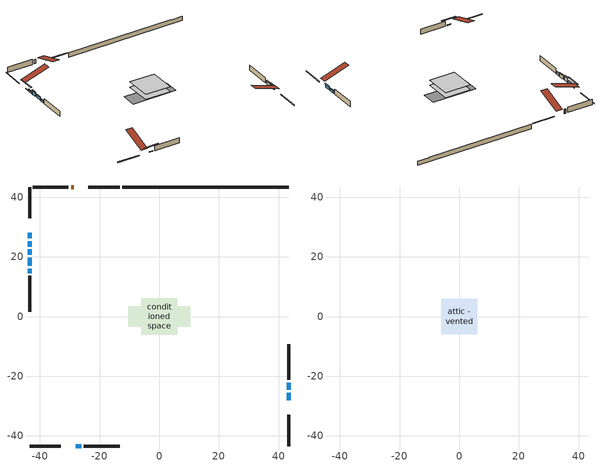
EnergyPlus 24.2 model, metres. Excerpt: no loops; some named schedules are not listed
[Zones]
conditioned space
 floor adiabatic (AdiabaticFloorConstruction): -6.03,-6.03 -6.03,6.03 6.03,6.03 6.03,-6.03 z0.45
 floor foundation (Slab1 construction): -10.47,-3.48 -10.47,3.48 10.47,3.48 10.47,-3.48 z-1.68
 wall outside (RimJoist1 construction): -13.3,43.41 -23.76,43.41 / -43.41,-43.41 -32.95,-43.41 / -43.41,43.41 -43.41,32.95 / 43.41,-43.41 43.41,-32.95 z0.45:0.75
 wall outside (AdiabaticWallConstruction 1): -28.72,43.41 -29.58,43.41 z0.45:2.48
 wall outside (AdiabaticWallConstruction): 43.41,-27.99 43.41,-25.55 / -43.41,19.72 -43.41,16.97 z0.45:1.97; -27.99,-43.41 -26.16,-43.41 / -43.41,27.99 -43.41,26.16 z0.45:0.76; 43.41,-24.63 43.41,-22.19 z0.45:1.67; -43.41,25.24 -43.41,23.4 / -43.41,16.05 -43.41,14.52 z0.45:1.37; -43.41,22.48 -43.41,20.65 z0.45:2.48
 wall outside (Wall1 construction): -30.5,43.41 -42.48,43.41 / -25.23,-43.41 -13.26,-43.41 / -43.41,13.59 -43.41,1.62 / 43.41,-21.26 43.41,-9.28 z0.45:2.89
 wall foundation (FoundationWall1 construction): -12.37,43.41,-1.68 -12.37,43.41,0.45 37.83,43.41,0.45 37.83,43.41,0.25 43.41,43.41,0.25 43.41,43.41,-1.68
 window (WindowConstruction): 43.41,-27.99 43.41,-25.55 z0.45:1.97
 window (WindowConstruction 6): -27.99,-43.41 -26.16,-43.41 z0.45:0.75
 window (WindowConstruction 7): -43.41,27.99 -43.41,26.16 z0.45:0.75
 window (WindowConstruction 1): 43.41,-24.62 43.41,-22.19 z0.45:1.67
 window (WindowConstruction 2): -43.41,25.23 -43.41,23.41 z0.45:1.36
 window (WindowConstruction 3): -43.41,22.48 -43.41,20.65 z0.45:2.48
 window (WindowConstruction 4): -43.41,19.72 -43.41,16.98 z0.45:1.97
 window (WindowConstruction 5): -43.41,16.05 -43.41,14.52 z0.45:1.36
 door (Door): -28.72,43.41 -29.57,43.41 z0.45:2.48
 ceiling adiabatic (AdiabaticFloorConstruction): 6.03,-6.03 6.03,6.03 -6.03,6.03 -6.03,-6.03 z0.45
attic - vented
 floor to conditioned space (Floor1 construction Reversed): -6.03,-6.03 -6.03,6.03 6.03,6.03 6.03,-6.03 z2.89
 roof outside (Roof1 construction): -27.79,43.41,2.89 -27.79,31.65,6.81 -24.69,31.65,6.81 -24.69,43.41,2.89; -28.92,-43.41,2.89 -28.92,-31.65,6.81 -32.02,-31.65,6.81 -32.02,-43.41,2.89; -43.41,28.92,2.89 -31.65,28.92,6.81 -31.65,32.02,6.81 -43.41,32.02,2.89; 43.41,-28.92,2.89 31.65,-28.92,6.81 31.65,-32.02,6.81 43.41,-32.02,2.89
shading: 43.41,-25.35 43.41,-28.19 43.82,-28.19 43.82,-25.35 z2.18; -23.52,-43.41 -30.63,-43.41 -30.63,-43.82 -23.52,-43.82 z3.39; -43.41,23.52 -43.41,30.63 -43.82,30.63 -43.82,23.52 z3.39; 43.41,-21.99 43.41,-24.83 43.82,-24.83 43.82,-21.99 z1.87; -43.41,23.2 -43.41,25.44 -43.82,25.44 -43.82,23.2 z1.57; -43.41,20.45 -43.41,22.68 -43.82,22.68 -43.82,20.45 z2.68; -43.41,16.77 -43.41,19.92 -43.82,19.92 -43.82,16.77 z2.18; -43.41,14.32 -43.41,16.25 -43.82,16.25 -43.82,14.32 z1.57
[Building]
Building 1: Terrain=Suburbs
[Site:Location]
Erieau AUT_ON: Latitude {deg}=42.25; Longitude {deg}=-81.9; Time Zone {hr}=-5; Elevation {m}=178; Keep Site Location Information=Yes
[Site:GroundTemperature:Shallow]
5.2292, 3.30147, 3.1471, 4.0619, 7.73432, 11.3896, 14.5586, 16.5661, 16.7366, 15.1039, 12.0157, 8.47254
[Site:WaterMainsTemperature]
Calculation Method=Schedule; Temperature Schedule=mains temperature schedule
[Material] Roughness=Rough; Thermal Absorptance=0.9
Name | Thickness {m} | Conductivity {W/m-K} | Density {kg/m3} | Specific Heat {J/kg-K} | Solar Absorptance | Visible Absorptance
asphalt or fiberglass shingles | 0.00635 | 0.162714 | 1121.4 | 1465.45 | 0.4 | 0.4
ceiling loosefill ins | 0.169333 | 0.0480833 | 16.02 | 1046.75 | 0.7 | 0.7
ceiling stud and cavity | 0.1397 | 0.203428 | 65.682 | 1177.47 | 0.7 | 0.7
concrete 4.0 in. | 0.1016 | 1.803125 | 2242.8 | 837.4 | 0.7 | 0.7
concrete 8.0 in. | 0.2032 | 1.803125 | 2242.8 | 837.4 | 0.7 | 0.7
door material | 0.04445 | 0.053851 | 512.64 | 1214.23 | 0.7 | 0.7
floor covering | 0.0127 | 0.0433444 | 54.468 | 1339.84 | 0.6 | 0.6
floor rigid ins; wall rigid ins | 0.512978 | 0.029427 | 32.04 | 1214.23 | 0.7 | 0.7
floor stud and cavity | 0.1397 | 1.75129 | 37.0049 | 1207.88 | 0.7 | 0.7
furniture material conditioned space 1 | 0.1524 | 0.115458 | 640.8 | 1214.23 | 0.6 | 0.6
gypsum board | 0.0127 | 0.160291 | 801 | 837.4 | 0.6 | 0.6
osb sheathing 0.5 in. | 0.0127 | 0.115458 | 512.64 | 1214.23 | 0.7 | 0.7
osb sheathing 0.75 in. | 0.01905 | 0.115458 | 512.64 | 1214.23 | 0.7 | 0.7
osb sheathing 2.0 in. | 0.0508 | 0.115458 | 512.64 | 1214.23 | 0.7 | 0.7
rim joist stud and cavity | 0.0508 | 0.859146 | 125.044 | 1163.47 | 0.6 | 0.6
wall stud and cavity | 0.1397 | 0.0803833 | 139.0536 | 1170.24 | 0.7 | 0.7
wall stud and cavity 1 | 0.0889 | 0.380278 | 52.3479 | 1209.89 | 0.7 | 0.7
wall stud and cavity 2 | 0.0889 | 0.391764 | 83.0341 | 1211.67 | 0.7 | 0.7
wood siding | 0.0254 | 0.102417 | 544.68 | 1172.36 | 0.4 | 0.4
wood siding 1; wood siding 2; wood siding 3 | 0.0254 | 0.102417 | 544.68 | 1172.36 | 0.7 | 0.7
[WindowMaterial:SimpleGlazingSystem]
Name | U-Factor {W/m2-K} | Solar Heat Gain Coefficient
WindowMaterial | 2.91111 | 0.68
WindowMaterial 1 | 2.92076 | 0.67
WindowMaterial 2 | 2.95029 | 0.64
WindowMaterial 3 | 2.97584 | 0.59
WindowMaterial 4 | 2.88272 | 0.7
WindowMaterial 5 | 2.927009 | 0.66
WindowMaterial 6 | 3.063281 | 0.52
[Construction]
AdiabaticFloorConstruction: floor stud and cavity, floor rigid ins, osb sheathing 0.75 in., floor covering
AdiabaticWallConstruction: wood siding 2, wall rigid ins, wall stud and cavity 1, gypsum board
AdiabaticWallConstruction 1: wood siding 3, wall rigid ins, wall stud and cavity 1, gypsum board
Door: door material
Floor1 construction Reversed: gypsum board, ceiling stud and cavity, ceiling loosefill ins
FoundationWall1 construction: concrete 8.0 in.
furniture construction conditioned space 1: furniture material conditioned space 1
PartitionWallConstruction: gypsum board, wall stud and cavity 2, gypsum board
RimJoist1 construction: wood siding 1, osb sheathing 2.0 in., rim joist stud and cavity
Roof1 construction: asphalt or fiberglass shingles
Slab1 construction: concrete 4.0 in.
Wall1 construction: wood siding, osb sheathing 0.5 in., wall stud and cavity, gypsum board
WindowConstruction: WindowMaterial
WindowConstruction 1: WindowMaterial 1
WindowConstruction 2: WindowMaterial 2
WindowConstruction 3: WindowMaterial 3
WindowConstruction 4: WindowMaterial 4
WindowConstruction 5: WindowMaterial 5
WindowConstruction 6; WindowConstruction 7: WindowMaterial 6
[Zone] Multiplier=1; Part of Total Floor Area=Yes
Name | Volume {m3}
attic - vented | 92.5766
conditioned space | 710
[Space]
Name | Zone | Volume {m3}
attic - vented 1 | attic - vented | 92.5766
conditioned space 1 | conditioned space | 710
[ZoneInfiltration:EffectiveLeakageArea]
infil attic - vented 1: Zone or Space=attic - vented 1; Schedule=Always On Discrete; Effective Air Leakage Area {cm2}=6987.84; Stack Coefficient=0.000272404; Wind Coefficient=1.11513e-05
[ZoneMixing]
whole house fan mix: Zone or Space=attic - vented; Schedule=Always On Continuous; Design Flow Rate Calculation Method=Flow/Zone; Design Flow Rate {m3/s}=0; Source Zone or Space=conditioned space
[SurfaceProperty:ExposedFoundationPerimeter]
Slab1: Exposed Perimeter Calculation Method=TotalExposedPerimeter; Total Exposed Perimeter {m}=55.779
[InternalMass] Zone or ZoneList=conditioned space; Space or SpaceList=conditioned space 1
Name | Construction | Surface Area {m2}
furniture mass conditioned space 1 | furniture construction conditioned space 1 | 116.48
partition wall mass | PartitionWallConstruction | 291.201
[Lights]
interior lighting: Zone or ZoneList or Space or SpaceList=conditioned space 1; Schedule=interior lighting schedule; Design Level Calculation Method=LightingLevel; Lighting Level {W}=343.2; Return Air Fraction=0; Fraction Radiant=0.6; Fraction Visible=0.2; Fraction Replaceable=1
[People]
occupants: Zone or ZoneList or Space or SpaceList=conditioned space 1; Number of People Schedule=occupants schedule; Number of People Calculation Method=People; Number of People=3; Fraction Radiant=0.314171; Sensible Heat Fraction=0.56303; Activity Level Schedule=occupants activity schedule; Carbon Dioxide Generation Rate {m3/s-W}=0; Enable ASHRAE 55 Comfort Warnings=No; Mean Radiant Temperature Calculation Type=EnclosureAveraged
[ElectricEquipment] Zone or ZoneList or Space or SpaceList=conditioned space 1; Design Level Calculation Method=EquipmentLevel
Name | Schedule | Design Level {W} | Fraction Latent | Fraction Radiant | Fraction Lost
clothes dryer | clothes dryer schedule | 140.772 | 0.015 | 0.081 | 0.85
clothes washer | clothes washer schedule | 32.1985 | 0.03 | 0.162 | 0.7
cooking range | cooking range schedule | 215.147 | 0.08 | 0.432 | 0.2
dishwasher | dishwasher schedule | 66.8632 | 0.3 | 0.18 | 0.4
fridge | fridge schedule | 72.9452 | 0 | 0.6 | 0
mech vent house fan | mech vent house fan schedule | 0.95 | 0 | 0 | 1
mech vent house fan cfis | mech vent house fan cfis schedule | 0 | 0 | 0 | 0
misc plug loads | misc plug loads schedule | 494.7 | 0.045 | 0.513 | 0.1
whole house fan | Always On Discrete | 0 | 0 | 0 | 1
[OtherEquipment] Zone or ZoneList or Space or SpaceList=conditioned space 1; Design Level Calculation Method=EquipmentLevel
Name | Fuel Type | Schedule | Design Level {W} | Fraction Latent | Fraction Radiant | Fraction Lost
clothes dryer 1 | Electricity | clothes dryer schedule | 0 | 0.015 | 0.081 | 0.85
cooking range 1 | Electricity | cooking range schedule | 0 | 0.08 | 0.432 | 0.2
general water use latent | None | general water use schedule | 62.594 | 1 | 0 | 0
general water use sensible | None | general water use schedule | -61.6891 | 0 | 0.6 | 0
mech vent house fan latent load | None | Always On Discrete | 0 | 1 | 0 | 0
mech vent house fan sensible load | None | Always On Discrete | 0 | 0 | 0 | 0
water heater energy adjustment1 | NaturalGas | Always On Discrete | 0.01 | 0 | 0 | 1
[ZoneInfiltration:DesignFlowRate] Zone or ZoneList or Space or SpaceList=conditioned space 1; Schedule=Always On Discrete; Design Flow Rate Calculation Method=Flow/Zone; Design Flow Rate {m3/s}=0
infil flow; natural vent flow; whole house fan flow
[AvailabilityManager:Scheduled]
central ac and furnace airloop Availability Manager: Schedule=Always On Discrete
[Foundation:Kiva]
Foundation Kiva 1: Initial Indoor Air Temperature {C}=18; Wall Height Above Grade {m}=0.450007; Wall Depth Below Slab {m}=0.2032
[Foundation:Kiva:Settings]
Soil Conductivity {W/m-K}=0.849921; Soil Density {kg/m3}=1842.3; Soil Specific Heat {J/kg-K}=418.7; Ground Solar Absorptivity=0.9; Ground Thermal Absorptivity=0.9; Ground Surface Roughness {m}=0.03; Far-Field Width {m}=40; Deep-Ground Boundary Condition=ZeroFlux; Deep-Ground Depth {m}=40; Minimum Cell Dimension {m}=0.2; Maximum Cell Growth Coefficient=3; Simulation Timestep=Timestep
[Exterior:Lights]
exterior lighting: Schedule=exterior lighting schedule; Design Level {W}=75.6
[EnergyManagementSystem:GlobalVariable]
central_ac_and_furnace_airloop_Fan_RTF
infil_program_Qfan
infil_program_Qinf
natural_vent_program_Qnv
natural_vent_program_Qwhf
[EnergyManagementSystem:Sensor]
Name | Output:Variable or Output:Meter Index Key | Output:Variable or Output:Meter
airflow_gain | infil flow | Infiltration Sensible Heat Gain Energy
airflow_gain_1 | natural vent flow | Infiltration Sensible Heat Gain Energy
airflow_gain_2 | whole house fan flow | Infiltration Sensible Heat Gain Energy
airflow_loss | infil flow | Infiltration Sensible Heat Loss Energy
airflow_loss_1 | natural vent flow | Infiltration Sensible Heat Loss Energy
airflow_loss_2 | whole house fan flow | Infiltration Sensible Heat Loss Energy
clg_load_cond |  | Cooling:EnergyTransfer:Zone:CONDITIONED SPACE
clg_sp_s; clg_sp_s_1 | cooling setpoint | Schedule Value
clothes_dryer_exhaust_0_sch_s | clothes dryer exhaust 0 schedule | Schedule Value
cool_season | cooling season schedule | Schedule Value
htg_load_cond |  | Heating:EnergyTransfer:Zone:CONDITIONED SPACE
htg_sp_s; htg_sp_s_1 | heating setpoint | Schedule Value
ig_ee_conv | clothes dryer | Electric Equipment Convective Heating Energy
ig_ee_conv_2 | cooking range | Electric Equipment Convective Heating Energy
ig_ee_conv_4 | fridge | Electric Equipment Convective Heating Energy
ig_ee_conv_5 | misc plug loads | Electric Equipment Convective Heating Energy
ig_ee_conv_6 | whole house fan | Electric Equipment Convective Heating Energy
ig_ee_rad | clothes dryer | Electric Equipment Radiant Heating Energy
ig_ee_rad_2 | cooking range | Electric Equipment Radiant Heating Energy
ig_ee_rad_4 | fridge | Electric Equipment Radiant Heating Energy
ig_ee_rad_5 | misc plug loads | Electric Equipment Radiant Heating Energy
ig_ee_rad_6 | whole house fan | Electric Equipment Radiant Heating Energy
ig_lgt_conv | interior lighting | Lights Convective Heating Energy
ig_lgt_rad | interior lighting | Lights Radiant Heating Energy
ig_lgt_vis | interior lighting | Lights Visible Radiation Heating Energy
ig_oe_conv | clothes dryer 1 | Other Equipment Convective Heating Energy
ig_oe_conv_1 | cooking range 1 | Other Equipment Convective Heating Energy
ig_oe_conv_2 | general water use latent | Other Equipment Convective Heating Energy
ig_oe_conv_3 | general water use sensible | Other Equipment Convective Heating Energy
ig_oe_conv_4 | water heater energy adjustment1 | Other Equipment Convective Heating Energy
ig_oe_rad | clothes dryer 1 | Other Equipment Radiant Heating Energy
ig_oe_rad_1 | cooking range 1 | Other Equipment Radiant Heating Energy
ig_oe_rad_2 | general water use latent | Other Equipment Radiant Heating Energy
ig_oe_rad_3 | general water use sensible | Other Equipment Radiant Heating Energy
ig_oe_rad_4 | water heater energy adjustment1 | Other Equipment Radiant Heating Energy
ig_ppl_conv | occupants | People Convective Heating Energy
ig_ppl_rad | occupants | People Radiant Heating Energy
im_conv | furniture mass conditioned space 1 | Surface Inside Face Convection Heat Gain Energy
im_conv_1 | partition wall mass | Surface Inside Face Convection Heat Gain Energy
im_ig | furniture mass conditioned space 1 | Surface Inside Face Internal Gains Radiation Heat Gain Energy
im_ig_1 | partition wall mass | Surface Inside Face Internal Gains Radiation Heat Gain Energy
im_lgt | furniture mass conditioned space 1 | Surface Inside Face Lights Radiation Heat Gain Energy
im_lgt_1 | partition wall mass | Surface Inside Face Lights Radiation Heat Gain Energy
im_sol | furniture mass conditioned space 1 | Surface Inside Face Solar Radiation Heat Gain Energy
im_sol_1 | partition wall mass | Surface Inside Face Solar Radiation Heat Gain Energy
im_surf | furniture mass conditioned space 1 | Surface Inside Face Net Surface Thermal Radiation Heat Gain Energy
im_surf_1 | partition wall mass | Surface Inside Face Net Surface Thermal Radiation Heat Gain Energy
mv_conv | mech vent house fan | Electric Equipment Convective Heating Energy
mv_conv_1 | mech vent house fan cfis | Electric Equipment Convective Heating Energy
mv_conv_2 | mech vent house fan latent load | Other Equipment Convective Heating Energy
mv_conv_3 | mech vent house fan sensible load | Other Equipment Convective Heating Energy
mv_rad | mech vent house fan | Electric Equipment Radiant Heating Energy
mv_rad_1 | mech vent house fan cfis | Electric Equipment Radiant Heating Energy
mv_rad_2 | mech vent house fan latent load | Other Equipment Radiant Heating Energy
mv_rad_3 | mech vent house fan sensible load | Other Equipment Radiant Heating Energy
natural_vent_s | natural vent schedule | Schedule Value
out_pb_s |  | Site Outdoor Air Barometric Pressure
out_wt_s |  | Site Outdoor Air Humidity Ratio
site_vw_s |  | Site Wind Speed
ss_back_out | Window1 | Surface Window Shortwave from Zone Back Out Window Heat Transfer Rate
ss_back_out_1 | Window10 | Surface Window Shortwave from Zone Back Out Window Heat Transfer Rate
ss_back_out_2 | Window12 | Surface Window Shortwave from Zone Back Out Window Heat Transfer Rate
ss_back_out_3 | Window3 | Surface Window Shortwave from Zone Back Out Window Heat Transfer Rate
ss_back_out_4 | Window5 | Surface Window Shortwave from Zone Back Out Window Heat Transfer Rate
ss_back_out_5 | Window6 | Surface Window Shortwave from Zone Back Out Window Heat Transfer Rate
ss_back_out_6 | Window7 | Surface Window Shortwave from Zone Back Out Window Heat Transfer Rate
ss_back_out_7 | Window9 | Surface Window Shortwave from Zone Back Out Window Heat Transfer Rate
ss_conv | Door1 | Surface Inside Face Convection Heat Gain Energy
ss_conv_1 | Window1 | Surface Inside Face Convection Heat Gain Energy
ss_conv_2 | Window10 | Surface Inside Face Convection Heat Gain Energy
ss_conv_3 | Window12 | Surface Inside Face Convection Heat Gain Energy
ss_conv_4 | Window3 | Surface Inside Face Convection Heat Gain Energy
ss_conv_5 | Window5 | Surface Inside Face Convection Heat Gain Energy
ss_conv_6 | Window6 | Surface Inside Face Convection Heat Gain Energy
ss_conv_7 | Window7 | Surface Inside Face Convection Heat Gain Energy
ss_conv_8 | Window9 | Surface Inside Face Convection Heat Gain Energy
ss_ig | Door1 | Surface Inside Face Internal Gains Radiation Heat Gain Energy
ss_ig_1 | Window1 | Surface Inside Face Internal Gains Radiation Heat Gain Energy
ss_ig_2 | Window10 | Surface Inside Face Internal Gains Radiation Heat Gain Energy
ss_ig_3 | Window12 | Surface Inside Face Internal Gains Radiation Heat Gain Energy
ss_ig_4 | Window3 | Surface Inside Face Internal Gains Radiation Heat Gain Energy
ss_ig_5 | Window5 | Surface Inside Face Internal Gains Radiation Heat Gain Energy
ss_ig_6 | Window6 | Surface Inside Face Internal Gains Radiation Heat Gain Energy
ss_ig_7 | Window7 | Surface Inside Face Internal Gains Radiation Heat Gain Energy
ss_ig_8 | Window9 | Surface Inside Face Internal Gains Radiation Heat Gain Energy
ss_lgt | Door1 | Surface Inside Face Lights Radiation Heat Gain Energy
ss_sol | Door1 | Surface Inside Face Solar Radiation Heat Gain Energy
ss_surf | Door1 | Surface Inside Face Net Surface Thermal Radiation Heat Gain Energy
ss_surf_1 | Window1 | Surface Inside Face Net Surface Thermal Radiation Heat Gain Energy
ss_surf_2 | Window10 | Surface Inside Face Net Surface Thermal Radiation Heat Gain Energy
ss_surf_3 | Window12 | Surface Inside Face Net Surface Thermal Radiation Heat Gain Energy
ss_surf_4 | Window3 | Surface Inside Face Net Surface Thermal Radiation Heat Gain Energy
ss_surf_5 | Window5 | Surface Inside Face Net Surface Thermal Radiation Heat Gain Energy
ss_surf_6 | Window6 | Surface Inside Face Net Surface Thermal Radiation Heat Gain Energy
ss_surf_7 | Window7 | Surface Inside Face Net Surface Thermal Radiation Heat Gain Energy
ss_surf_8 | Window9 | Surface Inside Face Net Surface Thermal Radiation Heat Gain Energy
ss_trans_in | Window1 | Surface Window Transmitted Solar Radiation Rate
ss_trans_in_1 | Window10 | Surface Window Transmitted Solar Radiation Rate
ss_trans_in_2 | Window12 | Surface Window Transmitted Solar Radiation Rate
ss_trans_in_3 | Window3 | Surface Window Transmitted Solar Radiation Rate
ss_trans_in_4 | Window5 | Surface Window Transmitted Solar Radiation Rate
ss_trans_in_5 | Window6 | Surface Window Transmitted Solar Radiation Rate
ss_trans_in_6 | Window7 | Surface Window Transmitted Solar Radiation Rate
ss_trans_in_7 | Window9 | Surface Window Transmitted Solar Radiation Rate
ss_trans_out | Window1 | Surface Inside Face Initial Transmitted Diffuse Transmitted Out Window Solar Radiation Rate
ss_trans_out_1 | Window10 | Surface Inside Face Initial Transmitted Diffuse Transmitted Out Window Solar Radiation Rate
ss_trans_out_2 | Window12 | Surface Inside Face Initial Transmitted Diffuse Transmitted Out Window Solar Radiation Rate
ss_trans_out_3 | Window3 | Surface Inside Face Initial Transmitted Diffuse Transmitted Out Window Solar Radiation Rate
ss_trans_out_4 | Window5 | Surface Inside Face Initial Transmitted Diffuse Transmitted Out Window Solar Radiation Rate
ss_trans_out_5 | Window6 | Surface Inside Face Initial Transmitted Diffuse Transmitted Out Window Solar Radiation Rate
ss_trans_out_6 | Window7 | Surface Inside Face Initial Transmitted Diffuse Transmitted Out Window Solar Radiation Rate
ss_trans_out_7 | Window9 | Surface Inside Face Initial Transmitted Diffuse Transmitted Out Window Solar Radiation Rate
s_conv | Floor1 | Surface Inside Face Convection Heat Gain Energy
s_conv_1 | FoundationWall1 | Surface Inside Face Convection Heat Gain Energy
s_conv_10 | Wall1:180 | Surface Inside Face Convection Heat Gain Energy
s_conv_11 | Wall1:270 | Surface Inside Face Convection Heat Gain Energy
s_conv_12 | Wall1:90 | Surface Inside Face Convection Heat Gain Energy
s_conv_2 | inferred conditioned ceiling | Surface Inside Face Convection Heat Gain Energy
s_conv_3 | inferred conditioned floor | Surface Inside Face Convection Heat Gain Energy
s_conv_4 | RimJoist1:0 | Surface Inside Face Convection Heat Gain Energy
s_conv_5 | RimJoist1:180 | Surface Inside Face Convection Heat Gain Energy
s_conv_6 | RimJoist1:270 | Surface Inside Face Convection Heat Gain Energy
s_conv_7 | RimJoist1:90 | Surface Inside Face Convection Heat Gain Energy
s_conv_8 | Slab1 | Surface Inside Face Convection Heat Gain Energy
s_conv_9 | Wall1:0 | Surface Inside Face Convection Heat Gain Energy
s_ig | Floor1 | Surface Inside Face Internal Gains Radiation Heat Gain Energy
s_ig_1 | FoundationWall1 | Surface Inside Face Internal Gains Radiation Heat Gain Energy
s_ig_10 | Wall1:180 | Surface Inside Face Internal Gains Radiation Heat Gain Energy
s_ig_11 | Wall1:270 | Surface Inside Face Internal Gains Radiation Heat Gain Energy
s_ig_12 | Wall1:90 | Surface Inside Face Internal Gains Radiation Heat Gain Energy
s_ig_2 | inferred conditioned ceiling | Surface Inside Face Internal Gains Radiation Heat Gain Energy
s_ig_3 | inferred conditioned floor | Surface Inside Face Internal Gains Radiation Heat Gain Energy
s_ig_4 | RimJoist1:0 | Surface Inside Face Internal Gains Radiation Heat Gain Energy
s_ig_5 | RimJoist1:180 | Surface Inside Face Internal Gains Radiation Heat Gain Energy
s_ig_6 | RimJoist1:270 | Surface Inside Face Internal Gains Radiation Heat Gain Energy
s_ig_7 | RimJoist1:90 | Surface Inside Face Internal Gains Radiation Heat Gain Energy
s_ig_8 | Slab1 | Surface Inside Face Internal Gains Radiation Heat Gain Energy
s_ig_9 | Wall1:0 | Surface Inside Face Internal Gains Radiation Heat Gain Energy
s_lgt | Floor1 | Surface Inside Face Lights Radiation Heat Gain Energy
s_lgt_1 | FoundationWall1 | Surface Inside Face Lights Radiation Heat Gain Energy
s_lgt_10 | Wall1:180 | Surface Inside Face Lights Radiation Heat Gain Energy
s_lgt_11 | Wall1:270 | Surface Inside Face Lights Radiation Heat Gain Energy
s_lgt_12 | Wall1:90 | Surface Inside Face Lights Radiation Heat Gain Energy
s_lgt_2 | inferred conditioned ceiling | Surface Inside Face Lights Radiation Heat Gain Energy
s_lgt_3 | inferred conditioned floor | Surface Inside Face Lights Radiation Heat Gain Energy
s_lgt_4 | RimJoist1:0 | Surface Inside Face Lights Radiation Heat Gain Energy
s_lgt_5 | RimJoist1:180 | Surface Inside Face Lights Radiation Heat Gain Energy
s_lgt_6 | RimJoist1:270 | Surface Inside Face Lights Radiation Heat Gain Energy
s_lgt_7 | RimJoist1:90 | Surface Inside Face Lights Radiation Heat Gain Energy
s_lgt_8 | Slab1 | Surface Inside Face Lights Radiation Heat Gain Energy
s_lgt_9 | Wall1:0 | Surface Inside Face Lights Radiation Heat Gain Energy
s_sol | Floor1 | Surface Inside Face Solar Radiation Heat Gain Energy
s_sol_1 | FoundationWall1 | Surface Inside Face Solar Radiation Heat Gain Energy
s_sol_10 | Wall1:180 | Surface Inside Face Solar Radiation Heat Gain Energy
s_sol_11 | Wall1:270 | Surface Inside Face Solar Radiation Heat Gain Energy
s_sol_12 | Wall1:90 | Surface Inside Face Solar Radiation Heat Gain Energy
s_sol_2 | inferred conditioned ceiling | Surface Inside Face Solar Radiation Heat Gain Energy
s_sol_3 | inferred conditioned floor | Surface Inside Face Solar Radiation Heat Gain Energy
s_sol_4 | RimJoist1:0 | Surface Inside Face Solar Radiation Heat Gain Energy
s_sol_5 | RimJoist1:180 | Surface Inside Face Solar Radiation Heat Gain Energy
s_sol_6 | RimJoist1:270 | Surface Inside Face Solar Radiation Heat Gain Energy
s_sol_7 | RimJoist1:90 | Surface Inside Face Solar Radiation Heat Gain Energy
s_sol_8 | Slab1 | Surface Inside Face Solar Radiation Heat Gain Energy
s_sol_9 | Wall1:0 | Surface Inside Face Solar Radiation Heat Gain Energy
s_surf | Floor1 | Surface Inside Face Net Surface Thermal Radiation Heat Gain Energy
s_surf_1 | FoundationWall1 | Surface Inside Face Net Surface Thermal Radiation Heat Gain Energy
s_surf_10 | Wall1:180 | Surface Inside Face Net Surface Thermal Radiation Heat Gain Energy
s_surf_11 | Wall1:270 | Surface Inside Face Net Surface Thermal Radiation Heat Gain Energy
s_surf_12 | Wall1:90 | Surface Inside Face Net Surface Thermal Radiation Heat Gain Energy
s_surf_2 | inferred conditioned ceiling | Surface Inside Face Net Surface Thermal Radiation Heat Gain Energy
s_surf_3 | inferred conditioned floor | Surface Inside Face Net Surface Thermal Radiation Heat Gain Energy
s_surf_4 | RimJoist1:0 | Surface Inside Face Net Surface Thermal Radiation Heat Gain Energy
s_surf_5 | RimJoist1:180 | Surface Inside Face Net Surface Thermal Radiation Heat Gain Energy
s_surf_6 | RimJoist1:270 | Surface Inside Face Net Surface Thermal Radiation Heat Gain Energy
s_surf_7 | RimJoist1:90 | Surface Inside Face Net Surface Thermal Radiation Heat Gain Energy
s_surf_8 | Slab1 | Surface Inside Face Net Surface Thermal Radiation Heat Gain Energy
s_surf_9 | Wall1:0 | Surface Inside Face Net Surface Thermal Radiation Heat Gain Energy
[EnergyManagementSystem:Actuator]
Name | Actuated Component Unique | Actuated Component Type | Actuated Component Control Type
fridge_schedule_act | fridge schedule | Schedule:Constant | Schedule Value
infil_flow_act | infil flow | Zone Infiltration | Air Exchange Flow Rate
mech_vent_house_fan_cfis_act | mech vent house fan cfis | ElectricEquipment | Electricity Rate
mech_vent_house_fan_latent_load_act | mech vent house fan latent load | OtherEquipment | Power Level
mech_vent_house_fan_sensible_load_act | mech vent house fan sensible load | OtherEquipment | Power Level
natural_vent_flow_act | natural vent flow | Zone Infiltration | Air Exchange Flow Rate
water_heater_ec_adj_act | water heater energy adjustment1 | OtherEquipment | Power Level
whole_house_fan_act | whole house fan | ElectricEquipment | Electricity Rate
